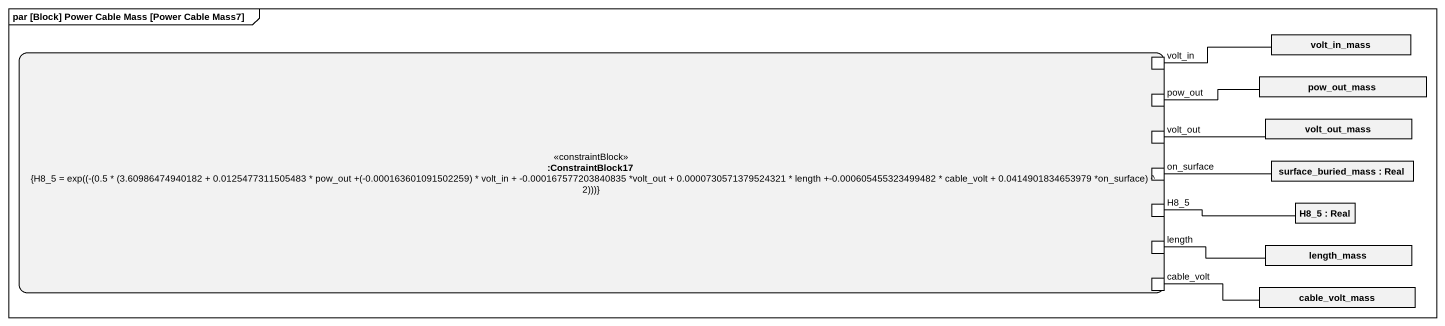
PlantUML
@startuml
mainframe par [Block] Power Cable Mass [Power Cable Mass7]
rectangle volt_in_mass
rectangle ":ConstraintBlock17\n{H8_5 = exp((-(0.5 * (3.60986474940182 + 0.0125477311505483 * pow_out +(-0.000163601091502259) * volt_in + -0.000167577203840835 *volt_out + 0.0000730571379524321 * length +-0.000605455323499482 * cable_volt + 0.0414901834653979 *on_surface) ^ 2)))}" as ConstraintBlock17 <<constraintBlock>> {
  port volt_in
  port pow_out
  port volt_out
  port on_surface
  port H8_5
  port length
  port cable_volt
}
rectangle pow_out_mass
rectangle volt_out_mass
rectangle "surface_buried_mass : Real" as surface_buried_mass
rectangle "H8_5 : Real" as H8_5_2
rectangle length_mass
rectangle cable_volt_mass
volt_in -right- volt_in_mass
pow_out -right- pow_out_mass
volt_out -right- volt_out_mass
on_surface -right- surface_buried_mass
H8_5 -right- H8_5_2
length -right- length_mass
cable_volt -right- cable_volt_mass
@enduml
